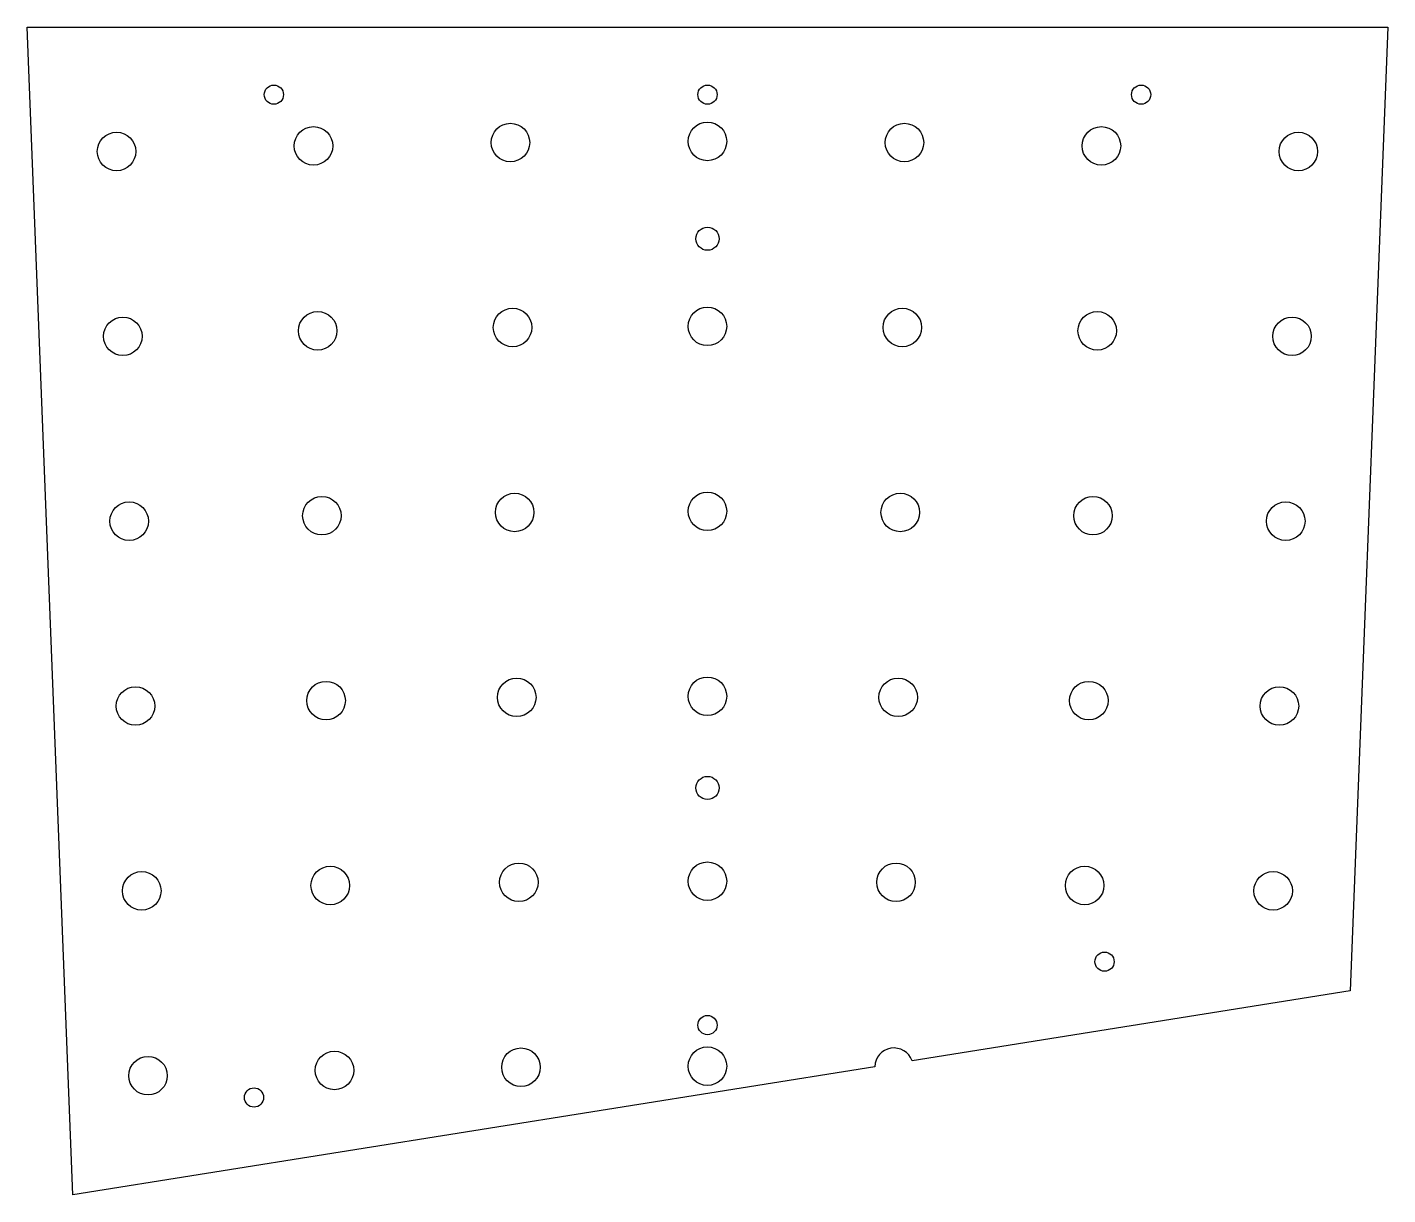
# Model space of a CAD drawing. Extents: x -22.1 to 22.1, y -52.3 to -14.4.
import ezdxf

# ---------------------------------------------------------------- set-up
doc = ezdxf.new("R2010")
doc.units = 0
doc.header["$MEASUREMENT"] = 0
doc.layers.add('VISIBLE', color=7, linetype='CONTINUOUS')

msp = doc.modelspace()

# ---------------------------------------------------------------- linework, layer by layer
at = {"layer": 'VISIBLE'}
for p, q in [((-22.063, -14.436), (22.063, -14.436)), ((-20.588, -52.313), (-22.063, -14.436)), ((22.063, -14.436), (20.846, -45.694)), ((20.846, -45.694), (6.635, -47.964)), ((5.422, -48.158), (-20.588, -52.313))]:
    msp.add_line(p, q, dxfattribs=at)
for centre, radius in [((-14.062, -16.624), 0.312), ((0, -16.624), 0.312), ((14.062, -16.624), 0.312), ((-6.391, -18.178), 0.625), ((-0.002, -18.141), 0.625), ((6.387, -18.178), 0.625), ((-19.165, -18.468), 0.625), ((-12.778, -18.286), 0.625), ((12.775, -18.286), 0.625), ((19.161, -18.467), 0.625), ((0, -21.297), 0.375), ((-12.642, -24.285), 0.625), ((-6.322, -24.177), 0.625), ((-0.002, -24.141), 0.625), ((6.319, -24.177), 0.625), ((12.639, -24.285), 0.625), ((-18.96, -24.464), 0.625), ((18.957, -24.464), 0.625), ((-6.254, -30.177), 0.625), ((-0.002, -30.141), 0.625), ((6.251, -30.177), 0.625), ((-18.756, -30.461), 0.625), ((-12.506, -30.283), 0.625), ((12.502, -30.283), 0.625), ((18.753, -30.46), 0.625), ((-12.37, -36.282), 0.625), ((-6.186, -36.176), 0.625), ((-0.002, -36.141), 0.625), ((6.183, -36.176), 0.625), ((12.366, -36.282), 0.625), ((-18.552, -36.457), 0.625), ((18.548, -36.457), 0.625), ((0, -39.116), 0.375), ((-18.348, -42.454), 0.625), ((-12.234, -42.28), 0.625), ((-6.118, -42.176), 0.625), ((-0.002, -42.141), 0.625), ((6.115, -42.176), 0.625), ((12.23, -42.28), 0.625), ((18.344, -42.454), 0.625), ((12.877, -44.751), 0.312), ((0, -46.808), 0.312), ((-12.098, -48.279), 0.625), ((-6.05, -48.176), 0.625), ((-0.002, -48.141), 0.625), ((-18.144, -48.45), 0.625), ((-14.707, -49.158), 0.312)]:
    msp.add_circle(centre, radius, dxfattribs=at)
msp.add_arc((6.047, -48.176), 0.625, 19.7869, 178.368, dxfattribs=at)

doc.saveas('drawing.dxf')
